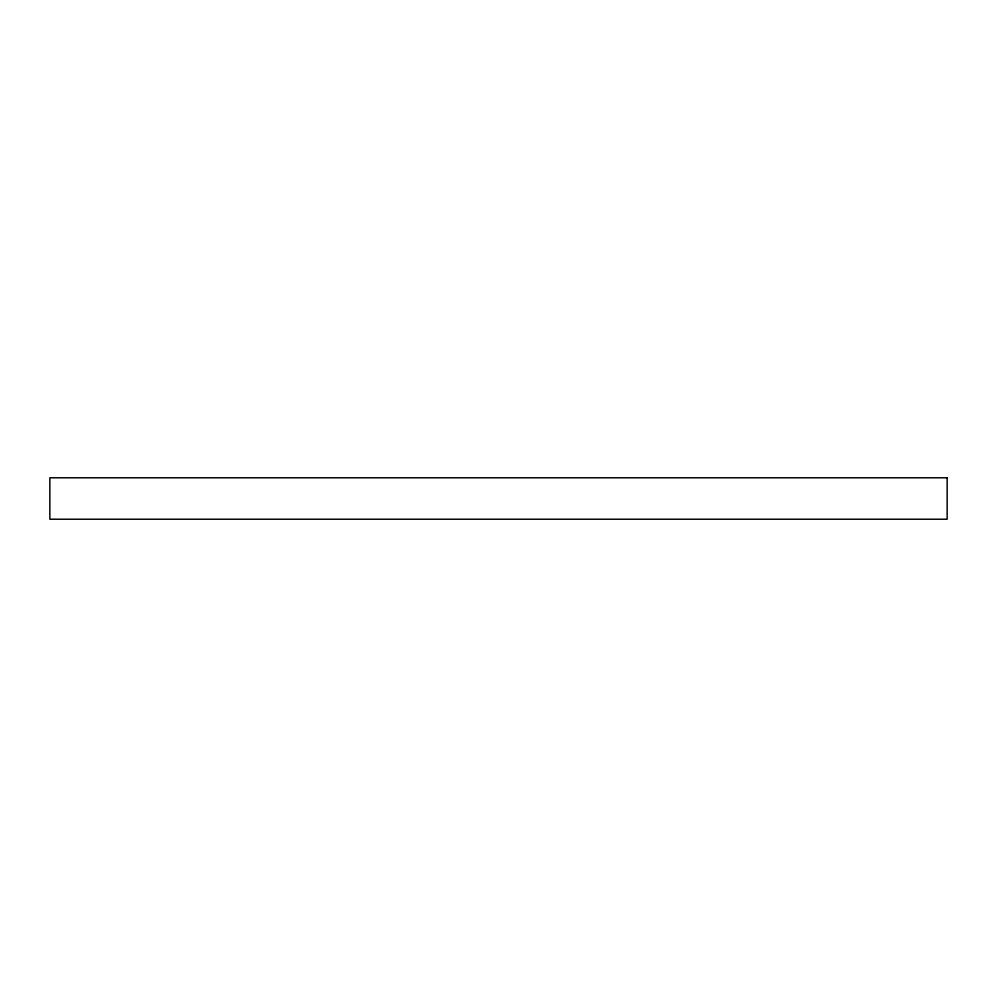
<?xml version="1.0" encoding="UTF-8"?>
<svg xmlns="http://www.w3.org/2000/svg" width="997" height="997" viewBox="0 0 997 997"><rect width="100%" height="100%" fill="white"/><g stroke="black" fill="none" stroke-linecap="round" stroke-linejoin="round"><path stroke-width="1.5" d="M947.15 477.787L49.85 477.787L49.85 519.213L947.15 519.213L947.15 477.787"/></g></svg>
